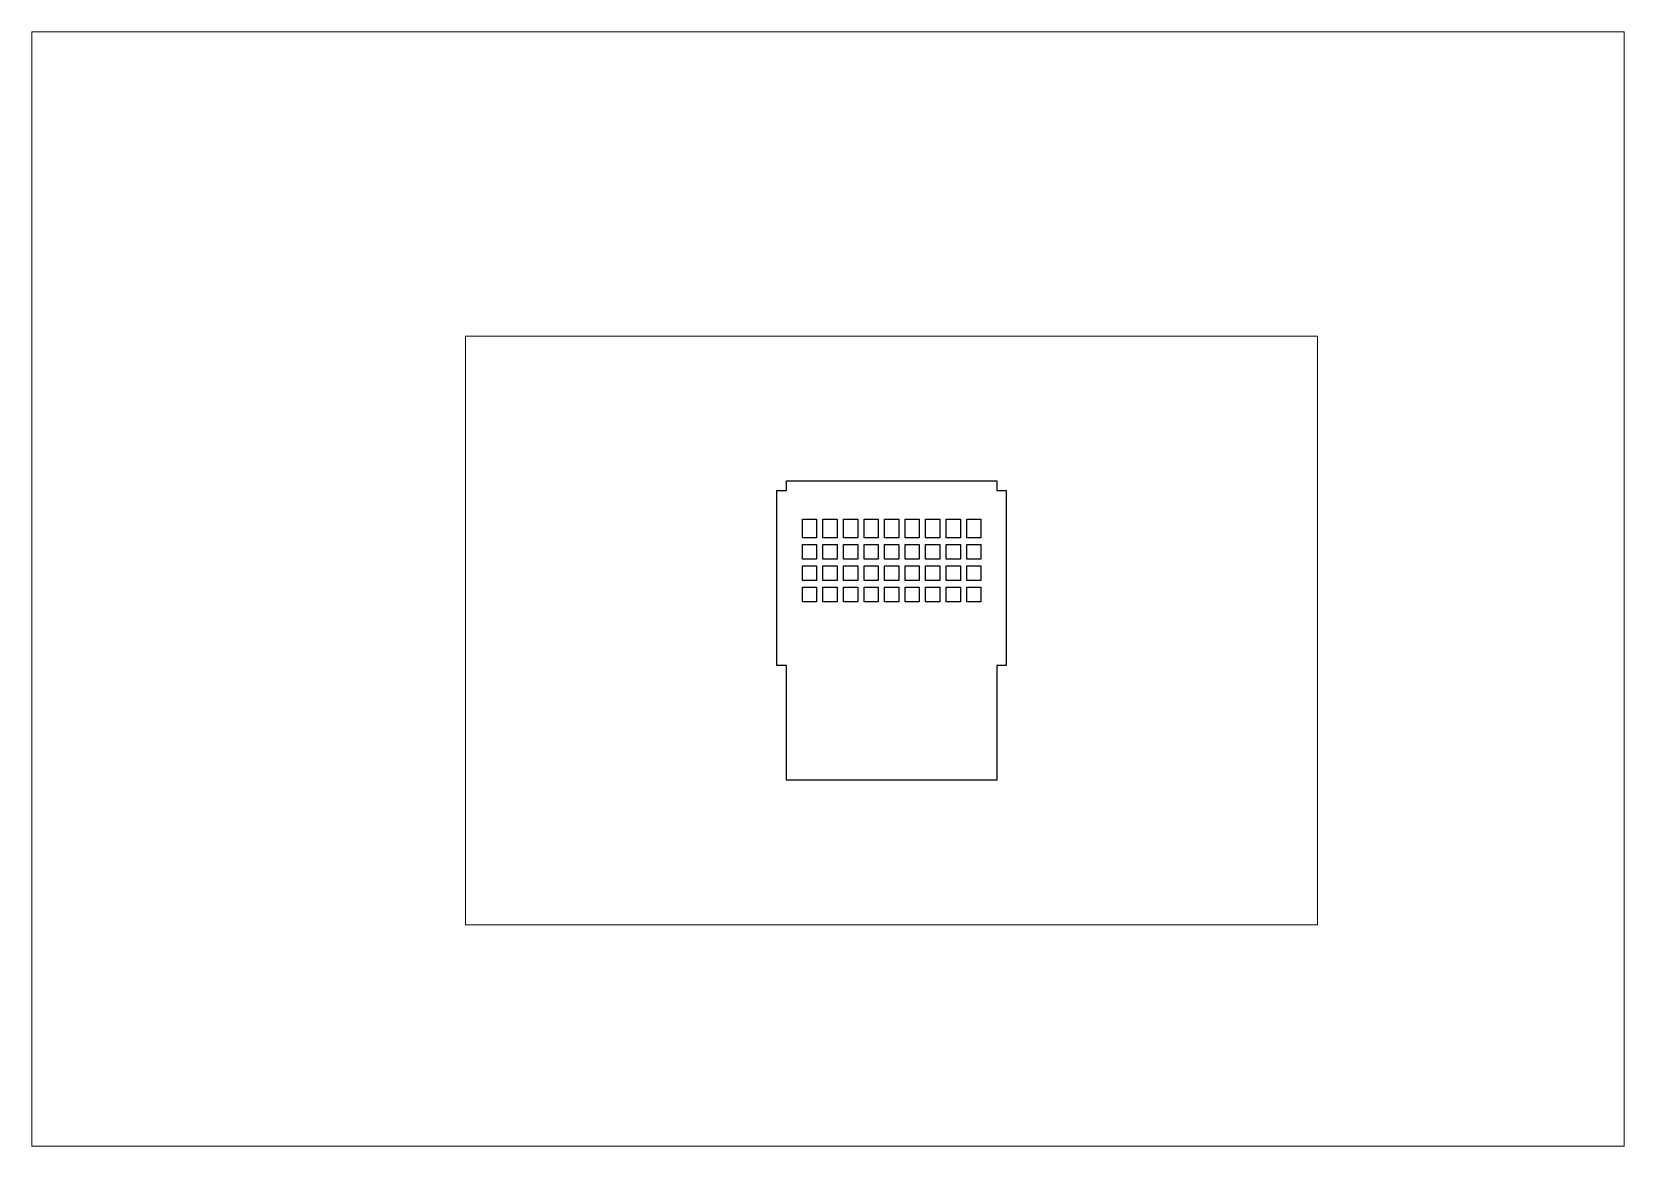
# Paper-space layout 'Layout1' of a CAD drawing. Extents: x 0 to 500, y 0 to 350.
# The model-space entities are those that its viewports show. They can reach past a viewport. Long polylines and large blocks are cut down to what shows.
import ezdxf

# ---------------------------------------------------------------- set-up
doc = ezdxf.new("R2010")
doc.units = 0
doc.header["$MEASUREMENT"] = 0

msp = doc.modelspace()

# ---------------------------------------------------------------- linework, layer by layer
at = {"color": 1, "linetype": 'Continuous'}
for p, q in [((233.96644, 205.92516), (236.96644, 205.92516)), ((233.96644, 150.92516), (233.96644, 205.92516)), ((236.96644, 208.92516), (302.96644, 208.92516)), ((236.96644, 205.92516), (236.96644, 208.92516)), ((302.96644, 208.92516), (302.96644, 205.92516)), ((302.96644, 205.92516), (305.96644, 205.92516)), ((305.96644, 205.92516), (305.96644, 150.92516)), ((241.96644, 191.02516), (241.96644, 196.92516)), ((241.96644, 196.92516), (246.41644, 196.92516)), ((246.41644, 196.92516), (246.41644, 191.02516)), ((248.41644, 191.02516), (248.41644, 196.92516)), ((248.41644, 196.92516), (252.86644, 196.92516)), ((252.86644, 196.92516), (252.86644, 191.02516)), ((254.86644, 191.02516), (254.86644, 196.92516)), ((254.86644, 196.92516), (259.31644, 196.92516)), ((259.31644, 196.92516), (259.31644, 191.02516)), ((261.31644, 191.02516), (261.31644, 196.92516)), ((261.31644, 196.92516), (265.76644, 196.92516)), ((265.76644, 196.92516), (265.76644, 191.02516)), ((267.76644, 191.02516), (267.76644, 196.92516)), ((267.76644, 196.92516), (272.21644, 196.92516)), ((272.21644, 196.92516), (272.21644, 191.02516)), ((274.21644, 191.02516), (274.21644, 196.92516)), ((274.21644, 196.92516), (278.66644, 196.92516)), ((278.66644, 196.92516), (278.66644, 191.02516)), ((280.66644, 191.02516), (280.66644, 196.92516)), ((280.66644, 196.92516), (285.11644, 196.92516)), ((285.11644, 196.92516), (285.11644, 191.02516)), ((287.11644, 191.02516), (287.11644, 196.92516)), ((287.11644, 196.92516), (291.56644, 196.92516)), ((291.56644, 196.92516), (291.56644, 191.02516)), ((293.56644, 196.92516), (297.96644, 196.92516)), ((293.56644, 191.02516), (293.56644, 196.92516)), ((297.96644, 196.92516), (297.96644, 191.02516)), ((246.41644, 191.02516), (241.96644, 191.02516)), ((252.86644, 191.02516), (248.41644, 191.02516)), ((259.31644, 191.02516), (254.86644, 191.02516)), ((265.76644, 191.02516), (261.31644, 191.02516)), ((272.21644, 191.02516), (267.76644, 191.02516)), ((278.66644, 191.02516), (274.21644, 191.02516)), ((285.11644, 191.02516), (280.66644, 191.02516)), ((291.56644, 191.02516), (287.11644, 191.02516)), ((297.96644, 191.02516), (293.56644, 191.02516)), ((241.96644, 184.32516), (241.96644, 189.02516)), ((241.96644, 189.02516), (246.41644, 189.02516)), ((246.41644, 189.02516), (246.41644, 184.32516)), ((248.41644, 184.32516), (248.41644, 189.02516)), ((248.41644, 189.02516), (252.86644, 189.02516)), ((252.86644, 189.02516), (252.86644, 184.32516)), ((254.86644, 184.32516), (254.86644, 189.02516)), ((254.86644, 189.02516), (259.31644, 189.02516)), ((259.31644, 189.02516), (259.31644, 184.32516)), ((261.31644, 184.32516), (261.31644, 189.02516)), ((261.31644, 189.02516), (265.76644, 189.02516)), ((265.76644, 189.02516), (265.76644, 184.32516)), ((267.76644, 189.02516), (272.21644, 189.02516)), ((267.76644, 184.32516), (267.76644, 189.02516)), ((272.21644, 189.02516), (272.21644, 184.32516)), ((274.21644, 184.32516), (274.21644, 189.02516)), ((274.21644, 189.02516), (278.66644, 189.02516)), ((278.66644, 189.02516), (278.66644, 184.32516)), ((280.66644, 184.32516), (280.66644, 189.02516)), ((280.66644, 189.02516), (285.11644, 189.02516)), ((285.11644, 189.02516), (285.11644, 184.32516)), ((287.11644, 184.32516), (287.11644, 189.02516)), ((287.11644, 189.02516), (291.56644, 189.02516)), ((291.56644, 189.02516), (291.56644, 184.32516)), ((293.56644, 184.32516), (293.56644, 189.02516)), ((293.56644, 189.02516), (297.96644, 189.02516)), ((297.96644, 189.02516), (297.96644, 184.32516)), ((246.41644, 184.32516), (241.96644, 184.32516)), ((241.96644, 177.62516), (241.96644, 182.32516)), ((241.96644, 182.32516), (246.41644, 182.32516)), ((246.41644, 182.32516), (246.41644, 177.62516)), ((252.86644, 184.32516), (248.41644, 184.32516)), ((248.41644, 177.62516), (248.41644, 182.32516)), ((248.41644, 182.32516), (252.86644, 182.32516)), ((252.86644, 182.32516), (252.86644, 177.62516)), ((259.31644, 184.32516), (254.86644, 184.32516)), ((254.86644, 177.62516), (254.86644, 182.32516)), ((254.86644, 182.32516), (259.31644, 182.32516)), ((259.31644, 182.32516), (259.31644, 177.62516)), ((265.76644, 184.32516), (261.31644, 184.32516)), ((261.31644, 177.62516), (261.31644, 182.32516)), ((261.31644, 182.32516), (265.76644, 182.32516)), ((265.76644, 182.32516), (265.76644, 177.62516)), ((272.21644, 184.32516), (267.76644, 184.32516)), ((267.76644, 177.62516), (267.76644, 182.32516)), ((267.76644, 182.32516), (272.21644, 182.32516)), ((272.21644, 182.32516), (272.21644, 177.62516)), ((278.66644, 184.32516), (274.21644, 184.32516)), ((274.21644, 177.62516), (274.21644, 182.32516)), ((274.21644, 182.32516), (278.66644, 182.32516)), ((278.66644, 182.32516), (278.66644, 177.62516)), ((285.11644, 184.32516), (280.66644, 184.32516)), ((280.66644, 177.62516), (280.66644, 182.32516)), ((280.66644, 182.32516), (285.11644, 182.32516)), ((285.11644, 182.32516), (285.11644, 177.62516)), ((291.56644, 184.32516), (287.11644, 184.32516)), ((287.11644, 177.62516), (287.11644, 182.32516)), ((287.11644, 182.32516), (291.56644, 182.32516)), ((291.56644, 182.32516), (291.56644, 177.62516)), ((297.96644, 184.32516), (293.56644, 184.32516)), ((293.56644, 182.32516), (297.96644, 182.32516)), ((293.56644, 177.62516), (293.56644, 182.32516)), ((297.96644, 182.32516), (297.96644, 177.62516)), ((246.41644, 177.62516), (241.96644, 177.62516)), ((241.96644, 175.62516), (246.41644, 175.62516)), ((241.96644, 170.92516), (241.96644, 175.62516)), ((246.41644, 175.62516), (246.41644, 170.92516)), ((252.86644, 177.62516), (248.41644, 177.62516)), ((248.41644, 170.92516), (248.41644, 175.62516)), ((248.41644, 175.62516), (252.86644, 175.62516)), ((252.86644, 175.62516), (252.86644, 170.92516)), ((259.31644, 177.62516), (254.86644, 177.62516)), ((254.86644, 170.92516), (254.86644, 175.62516)), ((254.86644, 175.62516), (259.31644, 175.62516)), ((259.31644, 175.62516), (259.31644, 170.92516)), ((265.76644, 177.62516), (261.31644, 177.62516)), ((261.31644, 170.92516), (261.31644, 175.62516)), ((261.31644, 175.62516), (265.76644, 175.62516)), ((265.76644, 175.62516), (265.76644, 170.92516)), ((272.21644, 177.62516), (267.76644, 177.62516)), ((267.76644, 170.92516), (267.76644, 175.62516)), ((267.76644, 175.62516), (272.21644, 175.62516)), ((272.21644, 175.62516), (272.21644, 170.92516)), ((278.66644, 177.62516), (274.21644, 177.62516)), ((274.21644, 170.92516), (274.21644, 175.62516)), ((274.21644, 175.62516), (278.66644, 175.62516)), ((278.66644, 175.62516), (278.66644, 170.92516)), ((285.11644, 177.62516), (280.66644, 177.62516)), ((280.66644, 170.92516), (280.66644, 175.62516)), ((280.66644, 175.62516), (285.11644, 175.62516)), ((285.11644, 175.62516), (285.11644, 170.92516)), ((291.56644, 177.62516), (287.11644, 177.62516)), ((287.11644, 170.92516), (287.11644, 175.62516)), ((287.11644, 175.62516), (291.56644, 175.62516)), ((291.56644, 175.62516), (291.56644, 170.92516)), ((297.96644, 177.62516), (293.56644, 177.62516)), ((293.56644, 170.92516), (293.56644, 175.62516)), ((293.56644, 175.62516), (297.96644, 175.62516)), ((297.96644, 175.62516), (297.96644, 170.92516)), ((246.41644, 170.92516), (241.96644, 170.92516)), ((252.86644, 170.92516), (248.41644, 170.92516)), ((259.31644, 170.92516), (254.86644, 170.92516)), ((265.76644, 170.92516), (261.31644, 170.92516)), ((272.21644, 170.92516), (267.76644, 170.92516)), ((278.66644, 170.92516), (274.21644, 170.92516)), ((285.11644, 170.92516), (280.66644, 170.92516)), ((291.56644, 170.92516), (287.11644, 170.92516)), ((297.96644, 170.92516), (293.56644, 170.92516)), ((236.96644, 150.92516), (233.96644, 150.92516)), ((236.96644, 114.92516), (236.96644, 150.92516)), ((305.96644, 150.92516), (302.96644, 150.92516)), ((302.96644, 150.92516), (302.96644, 114.92516)), ((302.96644, 114.92516), (236.96644, 114.92516))]:
    msp.add_line(p, q, dxfattribs=at)

psp = doc.layouts.get("Layout1")

# ---------------------------------------------------------------- viewports
at = {"layer": '0', "color": 3, "linetype": 'Continuous'}
psp.add_viewport(center=(250, 175), size=(500, 350), view_center_point=(250, 175), view_height=350, dxfattribs=at)
psp.add_viewport(center=(269.96643, 161.92516), size=(267.50473, 184.90102), view_center_point=(269.96643, 161.92516), view_height=184.90102, status=3, dxfattribs=at)

doc.saveas('drawing.dxf')
